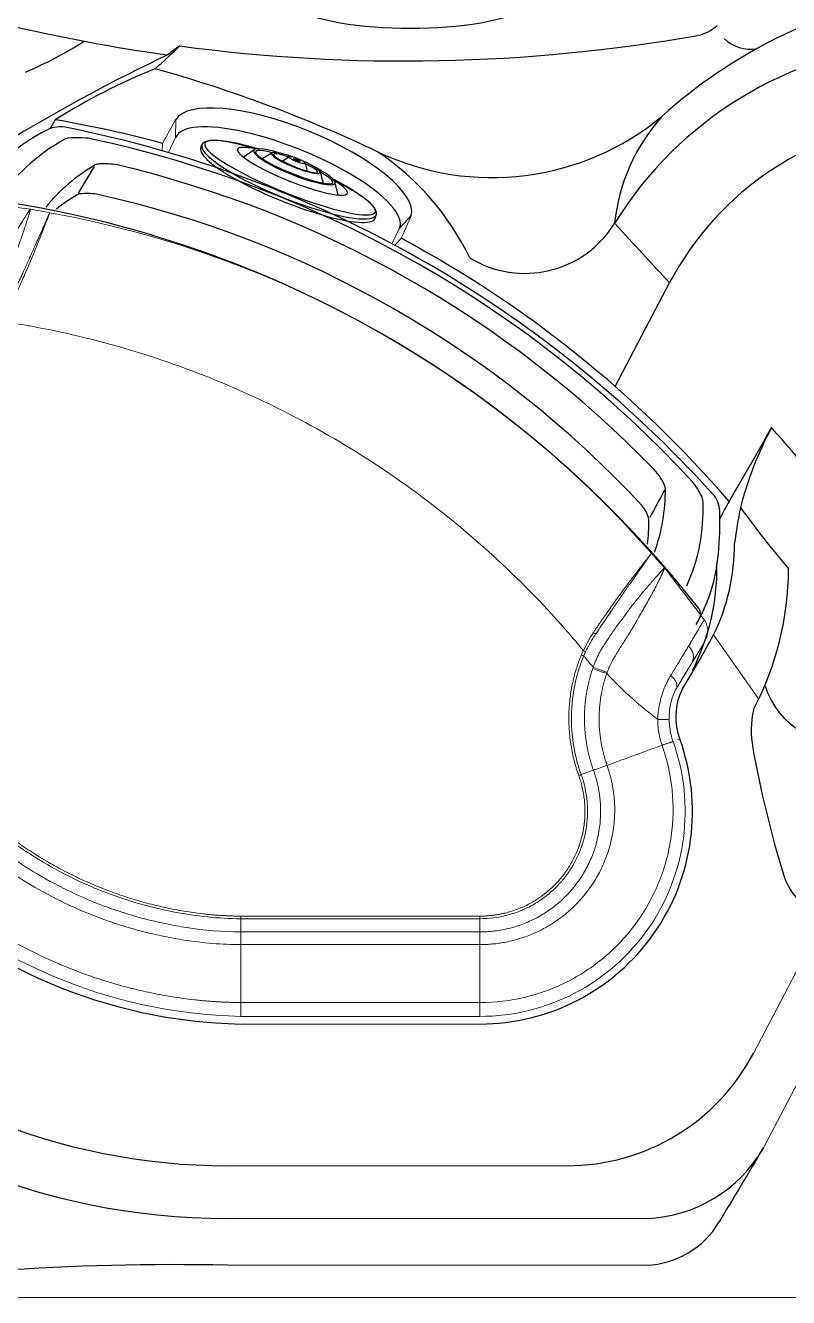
# Model space of a CAD drawing. Extents: x 832 to 911, y 781 to 934.
# Drawn here: x 842.36 to 856.84, y 797.09 to 821.22 of the extents above; entities that cross this region are included whole.
import ezdxf

# ---------------------------------------------------------------- set-up
doc = ezdxf.new("R2010")
doc.units = 0
doc.header["$MEASUREMENT"] = 0
doc.layers.add('1', color=4, linetype='Continuous')

# ---------------------------------------------------------------- blocks, each defined once
blk = doc.blocks.new('EQLZR')
at = {"layer": '1', "color": 3}
for p, q in [((-1.648, 0.77), (-1.637, 0.84)), ((-0.821, 0.729), (-0.653, 0.87)), ((-0.468, 0.738), (-0.305, 0.875)), ((-0.071, 0.762), (0.028, 0.845)), ((0.35, 0.768), (0.399, 0.649)), ((0.658, 0.642), (0.744, 0.443)), ((1.056, 0.26), (0.966, 0.481)), ((1.817, -0.079), (1.828, -0.008))]:
    blk.add_line(p, q, dxfattribs=at)
at = {"layer": '1', "color": 3, "linetype": 'Continuous', "lineweight": 15}
for centre, radius, start, end in [((-0.737, 0.749), 0.0407, 129.7219, 147.0947), ((-0.393, 0.774), 0.0225, 127.3242, 160.9814), ((-0.066, 0.755), 0.00893, 127.7525, 217.5052), ((0.865, 3.596), 3.139, 253.6024, 254.9167), ((0.91, 3.761), 3.31, 254.9108, 256.1787), ((0.392, 0.644), 0.00897, 305.1564, 37.3639), ((1.739, 0), 0.0892, 354.5528, 44.1406)]:
    blk.add_arc(centre, radius, start, end, dxfattribs=at)
at = {"layer": '1', "color": 3}
for centre, major_axis, ratio, start_param, end_param in [((0.095, 0.416), (-1.732, 0.424), 0.199457, 5.160646, 10.546794), ((0.108, 0.456), (-1.693, 0.413), 0.169917, 5.194084, 10.519451), ((0.155, 0.665), (-0.766, 0.186), 0.159311, 5.384082, 10.324465), ((0.173, 0.742), (-0.439, 0.107), 0.147842, 5.084983, 10.622064)]:
    blk.add_ellipse(centre, major_axis=major_axis, ratio=ratio, start_param=start_param, end_param=end_param, dxfattribs=at)
at = {"layer": '1', "color": 4}
for centre, major_axis, ratio, start_param, end_param in [((0.085, 0.346), (-1.732, 0.424), 0.199457, 0, 3.177285), ((0.135, 0.582), (-1.089, 0.265), 0.1709, 5.511534, 10.199144), ((0.156, 0.673), (-0.809, 0.197), 0.182866, 5.148447, 10.535241), ((0.174, 0.748), (-0.482, 0.116), 0.174464, 4.921104, 10.797983)]:
    blk.add_ellipse(centre, major_axis=major_axis, ratio=ratio, start_param=start_param, end_param=end_param, dxfattribs=at)
blk.add_ellipse((0.189, 0.805), major_axis=(-0.161, 0.039), ratio=0.196838, dxfattribs=at)
at = {"layer": '1', "color": 3}
blk.add_ellipse((0.189, 0.806), major_axis=(-0.0627, 0.0154), ratio=0.176856, dxfattribs=at)
blk = doc.blocks.new('SHORT GRILL')
at = {"layer": '1', "color": 4, "linetype": 'Continuous'}
for centre, radius, start, end in [((-4.462, 0.354), 3.986, 115.3973, 147.5268), ((-5.957, 3.503), 0.5, 77.6802, 115.3973), ((-10.636, -17.921), 22.429, 40.972, 77.6802), ((-7.602, 2.509), 0.181, 86.5572, 132.8326), ((-10.58, -17.805), 20.711, 36.8579, 81.7042), ((-3.511, -0.99), 4.269, 120.0296, 126.4356), ((-5.567, 2.549), 0.176, 95.3544, 117.6211), ((-5.488, 1.408), 1.319, 80.8734, 94.1755), ((-9.963, -16.735), 20.002, 41.7755, 76.4546), ((5.921, -3.542), 0.5, 0.4578, 40.972), ((4.464, -3.799), 0.625, 12.0097, 38.5356), ((-0.445, -3.593), 6.866, 353.6839, 0.4578), ((0.708, -3.546), 4.37, 352.2061, 358.3656), ((3.091, -3.984), 3.309, 329.1733, 353.6839), ((5.84, -5.477), 0.18, 332.0158, 32.1351)]:
    blk.add_arc(centre, radius, start, end, dxfattribs=at)
at = {"layer": '1', "color": 3, "linetype": 'Continuous'}
for centre, radius, start, end in [((-4.138, 0.495), 3.696, 117.7966, 142.9488), ((-5.774, 3.597), 0.188, 94.77, 117.7966), ((-5.655, 2.174), 1.616, 79.8388, 94.77), ((-10.358, -17.408), 21.753, 41.5691, 76.7456), ((-3.672, 0.315), 3.366, 118.7933, 139.8272), ((8663.638, -5431.323), 10231.576, 147.9164281, 147.9197202), ((-5.19, 2.995), 0.289, 92.7608, 110.8678), ((-5.144, 2.03), 1.256, 77.6428, 92.7608), ((-10.045, -16.905), 20.814, 42.9455, 75.6164), ((4.479, -3.387), 0.973, 19.6763, 42.9455), ((21048.959, -11840.296), 24144.376, 150.6419152, 150.6433103), ((1.865, -3.043), 3.534, 339.2964, 359.2302), ((5.289, -3.089), 0.11, 359.2302, 15.9062), ((4.96, -3.735), 1.222, 23.7359, 38.4759), ((2.576, -3.428), 3.533, 334.593, 1.1482), ((5.75, -3.388), 0.36, 4.8166, 23.7359)]:
    blk.add_arc(centre, radius, start, end, dxfattribs=at)
blk = doc.blocks.new('2014DJ4')
at = {"layer": '1', "color": 3, "linetype": 'Continuous', "lineweight": 15}
for p, q in [((-2.145, 1.253), (-2.21, 1.111)), ((2.218, 1.094), (2.145, 1.253))]:
    blk.add_line(p, q, dxfattribs=at)
at = {"layer": '1', "color": 4, "linetype": 'Continuous'}
for p, q in [((-2.41, 1.063), (-2.495, 0.685)), ((2.495, 0.685), (2.41, 1.063))]:
    blk.add_line(p, q, dxfattribs=at)
for centre, radius, start, end in [((-1.008, 0.486), 0.397, 21.9, 51.6356), ((1.023, 0.474), 0.416, 129.0073, 157.3358)]:
    blk.add_arc(centre, radius, start, end, dxfattribs=at)
for centre, major_axis, ratio in [((0, 1.063), (-2.41, 0), 0.275784), ((0, 0.886), (-0.812, 0), 0.276352)]:
    blk.add_ellipse(centre, major_axis=major_axis, ratio=ratio, dxfattribs=at)
at = {"layer": '1', "color": 3, "linetype": 'Continuous'}
for centre, major_axis, ratio in [((0, 1.185), (-2.162, 0), 0.260629), ((0, 0.989), (1.51, 0), 0.258819)]:
    blk.add_ellipse(centre, major_axis=major_axis, ratio=ratio, dxfattribs=at)
blk.add_ellipse((0, 1.04), major_axis=(-2.228, -0.001), ratio=0.252987, start_param=6.154394, end_param=9.560892, dxfattribs=at)
at = {"layer": '1', "color": 4, "linetype": 'Continuous'}
blk.add_ellipse((0, 0.685), major_axis=(-2.495, 0), ratio=0.274041, start_param=6.159415, end_param=9.548548, dxfattribs=at)
blk = doc.blocks.new('lidsov2014')
at = {"layer": '1', "color": 3, "linetype": 'Continuous', "lineweight": 15}
for p, q in [((-5.181, 4.16), (-5.183, 4.161)), ((6.726, -4.829), (6.713, -4.821)), ((4.902, -6.497), (5.134, -6.414)), ((-1.555, -9.181), (2.98, -9.181)), ((-1.555, -9.23), (-1.555, -9.48)), ((-1.555, -9.23), (2.98, -9.23)), ((2.98, -9.23), (2.98, -9.48)), ((-1.555, -9.48), (2.98, -9.48)), ((2.98, -9.721), (-1.555, -9.721)), ((-1.555, -10.819), (-1.555, -9.721)), ((2.98, -9.721), (2.98, -10.819)), ((2.98, -10.819), (-1.555, -10.819)), ((-1.555, -11.082), (-1.555, -11.062)), ((2.98, -11.062), (2.98, -11.082))]:
    blk.add_line(p, q, dxfattribs=at)
at = {"layer": '1', "color": 4, "linetype": 'Continuous', "lineweight": 15}
for p, q in [((6.236, -2.3), (6.234, -2.298)), ((2.98, -11.082), (-1.555, -11.082))]:
    blk.add_line(p, q, dxfattribs=at)
at = {"layer": '1', "color": 4, "linetype": 'Continuous', "lineweight": 15, "flags": 128}
blk.add_lwpolyline([(7.242, -3.982), (7.093, -4.227), (6.944, -4.472), (6.835, -4.65), (6.726, -4.829)], dxfattribs=at)
at = {"layer": '1', "color": 4, "linetype": 'Continuous', "lineweight": 15}
for centre, radius, start, end in [((-8.733, -15.435), 19.915, 41.2754, 79.7241), ((-1.356, -1.459), 9.625, 182.4795, 268.8151), ((2.981, -7.189), 3.894, 269.9891, 19.7818)]:
    blk.add_arc(centre, radius, start, end, dxfattribs=at)
for points, knots in [([(-6.78, 4.373), (-6.575, 4.353), (-6.37, 4.331), (-5.961, 4.283), (-5.757, 4.257), (-5.553, 4.228)], [0, 0, 0, 0, 0.5, 0.5, 1, 1, 1, 1]), ([(6.217, -2.322), (6.219, -2.32), (6.222, -2.316), (6.226, -2.31), (6.23, -2.304), (6.233, -2.3), (6.234, -2.298)], [0, 0, 0, 0, 0.250268, 0.500372, 0.75029, 1, 1, 1, 1]), ([(6.466, -2.625), (6.464, -2.623), (6.461, -2.62), (6.458, -2.616), (6.455, -2.612), (6.452, -2.609), (6.45, -2.607)], [0, 0, 0, 0, 0.36774, 0.5, 0.61774, 1, 1, 1, 1]), ([(6.485, -2.583), (6.482, -2.589), (6.479, -2.596), (6.473, -2.61), (6.469, -2.617), (6.466, -2.625)], [0, 0, 0, 0, 0.5, 0.5, 1, 1, 1, 1]), ([(6.485, -2.583), (6.484, -2.582), (6.483, -2.58), (6.482, -2.579), (6.481, -2.577), (6.48, -2.576), (6.479, -2.576), (6.479, -2.575), (6.478, -2.574), (6.478, -2.574)], [0, 0, 0, 0, 0.246465, 0.498022, 0.633443, 0.749474, 0.817398, 0.875228, 1, 1, 1, 1]), ([(6.485, -2.583), (6.495, -2.595), (6.516, -2.621), (6.548, -2.662), (6.585, -2.71), (6.628, -2.765), (6.691, -2.846), (6.77, -2.948), (6.866, -3.072), (6.96, -3.195), (7.054, -3.319), (7.146, -3.441), (7.207, -3.524), (7.237, -3.564)], [0, 0, 0, 0, 0.039121, 0.080788, 0.125001, 0.187501, 0.250001, 0.375002, 0.500002, 0.629402, 0.750002, 0.878104, 1, 1, 1, 1]), ([(7.237, -3.564), (7.248, -3.579), (7.257, -3.595), (7.274, -3.628), (7.281, -3.645), (7.292, -3.68), (7.296, -3.698), (7.302, -3.735), (7.303, -3.753), (7.303, -3.781), (7.303, -3.79), (7.302, -3.809), (7.301, -3.818), (7.297, -3.845), (7.293, -3.863), (7.282, -3.899), (7.276, -3.916), (7.261, -3.95), (7.252, -3.966), (7.242, -3.982)], [0, 0, 0, 0, 0.125, 0.125, 0.25, 0.25, 0.375, 0.375, 0.5, 0.5, 0.5625, 0.5625, 0.625, 0.625, 0.75, 0.75, 0.875, 0.875, 1, 1, 1, 1]), ([(6.726, -4.829), (6.702, -4.867), (6.682, -4.907), (6.646, -4.989), (6.631, -5.032), (6.613, -5.096), (6.607, -5.118), (6.597, -5.162), (6.592, -5.184), (6.581, -5.251), (6.576, -5.295), (6.57, -5.385), (6.569, -5.429), (6.572, -5.519), (6.576, -5.565), (6.594, -5.698), (6.614, -5.786), (6.645, -5.871)], [0, 0, 0, 0, 0.125, 0.125, 0.25, 0.25, 0.3125, 0.3125, 0.375, 0.375, 0.5, 0.5, 0.625, 0.625, 0.75, 0.75, 1, 1, 1, 1])]:
    blk.add_open_spline(points, degree=3, knots=knots, dxfattribs=at)
at = {"layer": '1', "color": 3, "linetype": 'Continuous', "lineweight": 15}
for points, knots in [([(-6.675, 2.264), (-6.67, 2.27), (-6.66, 2.282), (-6.647, 2.3), (-6.634, 2.317), (-6.622, 2.334), (-6.611, 2.349), (-6.6, 2.364), (-6.591, 2.378), (-6.583, 2.391), (-6.575, 2.403), (-6.568, 2.414), (-6.562, 2.424), (-6.557, 2.432), (-6.552, 2.44), (-6.548, 2.446), (-6.537, 2.465), (-6.516, 2.5), (-6.493, 2.543), (-6.474, 2.58), (-6.455, 2.616), (-6.432, 2.662), (-6.404, 2.718), (-6.365, 2.796), (-6.316, 2.896), (-6.264, 2.998), (-6.222, 3.079), (-6.185, 3.151), (-6.148, 3.22), (-6.108, 3.292), (-6.065, 3.37), (-6.006, 3.476), (-5.918, 3.631), (-5.825, 3.791), (-5.747, 3.922), (-5.698, 4.001), (-5.669, 4.048), (-5.65, 4.077), (-5.636, 4.101), (-5.622, 4.122), (-5.61, 4.141), (-5.598, 4.158), (-5.588, 4.174), (-5.582, 4.184), (-5.579, 4.188)], [0, 0, 0, 0, 0.0079, 0.015462, 0.02267, 0.029506, 0.035954, 0.042001, 0.047633, 0.052837, 0.057603, 0.061919, 0.065776, 0.069165, 0.07208, 0.074513, 0.076459, 0.094363, 0.115806, 0.126097, 0.136332, 0.157473, 0.179202, 0.201504, 0.247766, 0.296182, 0.324698, 0.348355, 0.386493, 0.413645, 0.444178, 0.492606, 0.563454, 0.678691, 0.761475, 0.820581, 0.855865, 0.878723, 0.900814, 0.922149, 0.942736, 0.962575, 0.981664, 1, 1, 1, 1]), ([(-5.558, 4.184), (-5.558, 4.182), (-5.56, 4.177), (-5.563, 4.168), (-5.566, 4.157), (-5.57, 4.144), (-5.576, 4.124), (-5.585, 4.097), (-5.6, 4.048), (-5.621, 3.981), (-5.644, 3.908), (-5.666, 3.842), (-5.69, 3.771), (-5.728, 3.66), (-5.773, 3.532), (-5.824, 3.394), (-5.874, 3.264), (-5.925, 3.138), (-5.965, 3.041), (-5.993, 2.975), (-6.025, 2.903), (-6.058, 2.824), (-6.098, 2.735), (-6.135, 2.655), (-6.165, 2.591), (-6.187, 2.547), (-6.2, 2.52), (-6.211, 2.497), (-6.223, 2.474), (-6.237, 2.446), (-6.255, 2.41), (-6.28, 2.364), (-6.306, 2.321), (-6.341, 2.267), (-6.377, 2.215), (-6.416, 2.165), (-6.445, 2.129), (-6.462, 2.108), (-6.47, 2.098)], [0, 0, 0, 0, 0.0086979, 0.0191609, 0.0313938, 0.0454027, 0.0611951, 0.0916386, 0.1224178, 0.18656, 0.2449147, 0.2680758, 0.3062571, 0.3676405, 0.4432772, 0.4901442, 0.5531831, 0.6088804, 0.6431521, 0.667768, 0.6852813, 0.7265035, 0.7565652, 0.7855508, 0.8153716, 0.8273382, 0.8345262, 0.8452816, 0.8527478, 0.8602886, 0.8758689, 0.8925836, 0.9110113, 0.9258943, 0.9549969, 0.9729261, 0.9878597, 1, 1, 1, 1]), ([(-5.952, 2.463), (-5.948, 2.471), (-5.94, 2.489), (-5.927, 2.515), (-5.915, 2.541), (-5.902, 2.567), (-5.889, 2.594), (-5.877, 2.621), (-5.864, 2.649), (-5.851, 2.677), (-5.837, 2.705), (-5.824, 2.733), (-5.805, 2.775), (-5.777, 2.834), (-5.743, 2.909), (-5.709, 2.982), (-5.671, 3.064), (-5.629, 3.156), (-5.584, 3.255), (-5.54, 3.354), (-5.501, 3.44), (-5.456, 3.541), (-5.397, 3.674), (-5.339, 3.805), (-5.295, 3.903), (-5.274, 3.951), (-5.256, 3.989), (-5.241, 4.024), (-5.227, 4.056), (-5.216, 4.081), (-5.208, 4.101), (-5.201, 4.119), (-5.197, 4.129), (-5.195, 4.135)], [0, 0, 0, 0, 0.011315, 0.022793, 0.034436, 0.046241, 0.058209, 0.070339, 0.08263, 0.095082, 0.107694, 0.120466, 0.133398, 0.165147, 0.200941, 0.236709, 0.268888, 0.31812, 0.37054, 0.418277, 0.472181, 0.508722, 0.587943, 0.709582, 0.770404, 0.810826, 0.830926, 0.871574, 0.908039, 0.931697, 0.954908, 0.977674, 1, 1, 1, 1]), ([(-5.193, 4.134), (-5.194, 4.131), (-5.195, 4.126), (-5.199, 4.117), (-5.202, 4.107), (-5.205, 4.097), (-5.209, 4.087), (-5.213, 4.076), (-5.217, 4.064), (-5.222, 4.052), (-5.227, 4.04), (-5.232, 4.027), (-5.241, 4.004), (-5.255, 3.968), (-5.271, 3.926), (-5.286, 3.89), (-5.314, 3.818), (-5.365, 3.688), (-5.434, 3.513), (-5.495, 3.363), (-5.545, 3.245), (-5.597, 3.121), (-5.653, 2.993), (-5.711, 2.861), (-5.759, 2.755), (-5.794, 2.677), (-5.816, 2.629), (-5.838, 2.581), (-5.861, 2.533), (-5.883, 2.486), (-5.898, 2.455), (-5.906, 2.439)], [0, 0, 0, 0, 0.011873, 0.023873, 0.035999, 0.04825, 0.060629, 0.073134, 0.085766, 0.098525, 0.111411, 0.124425, 0.137568, 0.178289, 0.222457, 0.243094, 0.263179, 0.386698, 0.506301, 0.567712, 0.628344, 0.688723, 0.750139, 0.811459, 0.872675, 0.894445, 0.915998, 0.937332, 0.958446, 0.979336, 1, 1, 1, 1]), ([(-5.558, 4.184), (-5.558, 4.184), (-5.56, 4.185), (-5.563, 4.185), (-5.566, 4.186), (-5.569, 4.187), (-5.573, 4.187), (-5.576, 4.188), (-5.578, 4.188), (-5.579, 4.188)], [0, 0, 0, 0, 0.068441, 0.250279, 0.386155, 0.499815, 0.750435, 0.875109, 1, 1, 1, 1]), ([(-5.544, 4.227), (-5.544, 4.225), (-5.546, 4.221), (-5.548, 4.212), (-5.552, 4.2), (-5.556, 4.19), (-5.558, 4.184)], [0, 0, 0, 0, 0.132856, 0.343648, 0.632591, 1, 1, 1, 1]), ([(-5.544, 4.227), (-5.544, 4.227), (-5.544, 4.227), (-5.545, 4.227), (-5.546, 4.227), (-5.549, 4.228), (-5.551, 4.228), (-5.553, 4.228)], [0, 0, 0, 0, 0.125021, 0.187532, 0.250042, 0.500023, 1, 1, 1, 1]), ([(-5.181, 4.16), (-5.181, 4.158), (-5.183, 4.154), (-5.186, 4.148), (-5.189, 4.141), (-5.192, 4.137), (-5.193, 4.134)], [0, 0, 0, 0, 0.250008, 0.500026, 0.75003, 1, 1, 1, 1]), ([(-6.098, 2.102), (-5.936, 2.078), (-5.755, 2.048), (-5.575, 2.016), (-4.92, 1.897), (-3.641, 1.591), (-1.776, 0.919), (0.018, 0.033), (1.702, -1.049), (3.238, -2.302), (4.16, -3.24), (4.599, -3.741), (4.72, -3.878), (4.838, -4.018), (4.942, -4.144)], [2.554389, 2.554389, 2.554389, 2.554389, 2.723265, 2.742644, 2.742644, 3.409529, 4.095797, 4.782064, 5.46833, 6.154599, 6.821531, 6.821531, 6.840863, 7.009879, 7.009879, 7.009879, 7.009879]), ([(-1.555, -10.819), (-1.573, -10.819), (-1.61, -10.819), (-1.665, -10.818), (-1.721, -10.817), (-1.776, -10.816), (-1.831, -10.814), (-1.886, -10.812), (-1.941, -10.809), (-1.996, -10.806), (-2.051, -10.803), (-2.106, -10.799), (-2.161, -10.795), (-2.216, -10.79), (-2.271, -10.786), (-2.326, -10.78), (-2.381, -10.775), (-2.491, -10.763), (-2.656, -10.742), (-2.875, -10.709), (-3.093, -10.67), (-3.299, -10.628), (-3.549, -10.572), (-3.894, -10.484), (-4.393, -10.331), (-5.123, -10.053), (-5.956, -9.639), (-6.768, -9.116), (-7.396, -8.622), (-7.901, -8.161), (-8.373, -7.668), (-8.879, -7.053), (-9.424, -6.25), (-9.82, -5.494), (-10.082, -4.873), (-10.233, -4.46), (-10.365, -4.041), (-10.448, -3.724), (-10.497, -3.514), (-10.519, -3.413), (-10.54, -3.312), (-10.56, -3.21), (-10.579, -3.109), (-10.597, -3.007), (-10.614, -2.905), (-10.629, -2.802), (-10.643, -2.7), (-10.656, -2.597), (-10.668, -2.494), (-10.678, -2.391), (-10.687, -2.288), (-10.695, -2.185), (-10.701, -2.081), (-10.706, -1.978), (-10.708, -1.909), (-10.709, -1.874)], [0, 0, 0, 0, 0.003917, 0.007833, 0.011749, 0.015664, 0.019579, 0.023493, 0.027406, 0.031319, 0.035232, 0.039144, 0.043056, 0.046967, 0.050877, 0.054787, 0.058697, 0.062606, 0.078377, 0.094102, 0.109781, 0.125415, 0.138934, 0.164216, 0.20126, 0.250066, 0.330271, 0.398687, 0.455315, 0.500153, 0.544141, 0.600523, 0.669299, 0.750473, 0.781646, 0.812821, 0.843994, 0.875166, 0.882501, 0.889837, 0.897174, 0.904511, 0.91185, 0.919189, 0.926529, 0.933869, 0.941211, 0.948554, 0.955899, 0.963245, 0.970593, 0.977943, 0.985294, 0.992646, 1, 1, 1, 1]), ([(-1.555, -9.721), (-1.913, -9.721), (-2.401, -9.679), (-3.01, -9.569), (-3.402, -9.479), (-3.793, -9.369), (-4.187, -9.236), (-4.554, -9.09), (-5.24, -8.78), (-5.886, -8.397), (-6.502, -7.929), (-7.094, -7.433), (-7.62, -6.878), (-8.075, -6.275), (-8.591, -5.523), (-8.992, -4.716), (-9.275, -3.861), (-9.374, -3.509), (-9.433, -3.253), (-9.545, -2.713), (-9.599, -2.275), (-9.611, -1.858)], [0.52788, 0.52788, 0.52788, 0.52788, 1.438506, 1.77093, 2.103354, 2.452441, 2.80986, 3.167278, 3.46721, 4.742753, 5.09184, 5.449258, 6.717303, 7.049727, 7.382151, 9.045939, 9.356701, 9.689125, 9.979997, 10.02155, 11.085474, 11.085474, 11.085474, 11.085474]), ([(-9.37, -1.858), (-9.37, -1.859), (-9.37, -1.861), (-9.37, -1.87), (-9.362, -2.164), (-9.316, -2.635), (-9.215, -3.153), (-9.101, -3.62), (-8.945, -4.127), (-8.716, -4.688), (-8.439, -5.252), (-8.172, -5.708), (-7.877, -6.138), (-7.654, -6.433), (-7.426, -6.708), (-7.195, -6.963), (-6.847, -7.318), (-6.363, -7.744), (-5.737, -8.196), (-4.994, -8.635), (-4.318, -8.937), (-3.721, -9.139), (-3.342, -9.245), (-2.961, -9.333), (-2.372, -9.44), (-1.899, -9.48), (-1.555, -9.48)], [0, 0, 0, 0, 0.008323, 0.016645, 0.066581, 2.203994, 3.486441, 3.933421, 5.745235, 7.43501, 8.441834, 10.432014, 11.368431, 12.304848, 13.180245, 14.025132, 14.87002, 16.883668, 18.80344, 20.615255, 23.311854, 24.318678, 25.302033, 26.23845, 27.174867, 29.74004, 29.74004, 29.74004, 29.74004]), ([(-9.12, -1.854), (-9.117, -1.946), (-9.109, -2.132), (-9.092, -2.317), (-9.053, -2.654), (-9.012, -2.897), (-8.911, -3.353), (-8.854, -3.566), (-8.708, -4.027), (-8.615, -4.275), (-8.321, -4.953), (-8.091, -5.372), (-7.533, -6.205), (-7.195, -6.615), (-6.482, -7.32), (-6.114, -7.624), (-5.285, -8.19), (-4.818, -8.444), (-4.038, -8.77), (-3.738, -8.874), (-3.229, -9.016), (-3.023, -9.064), (-2.607, -9.144), (-2.398, -9.175), (-1.978, -9.218), (-1.766, -9.23), (-1.555, -9.23)], [2, 2, 2, 2, 3.526383, 5.052765, 5.052765, 9.107619, 9.107619, 12.731941, 12.731941, 17.081502, 17.081502, 24.910699, 24.910699, 33.610535, 33.610535, 41.442651, 41.442651, 50.147453, 50.147453, 55.370955, 55.370955, 58.854197, 58.854197, 62.335769, 62.335769, 65.811082, 65.811082, 65.811082, 65.811082]), ([(-9.07, -1.851), (-9.07, -1.868), (-9.069, -1.901), (-9.066, -1.952), (-9.064, -2.002), (-9.061, -2.053), (-9.057, -2.104), (-9.053, -2.155), (-9.049, -2.206), (-9.044, -2.258), (-9.039, -2.309), (-9.033, -2.361), (-9.027, -2.413), (-9.021, -2.465), (-9.014, -2.517), (-9.001, -2.611), (-8.98, -2.746), (-8.948, -2.923), (-8.911, -3.101), (-8.857, -3.336), (-8.778, -3.627), (-8.669, -3.971), (-8.543, -4.309), (-8.394, -4.657), (-8.221, -5.012), (-7.987, -5.433), (-7.67, -5.924), (-7.322, -6.373), (-7.002, -6.732), (-6.665, -7.076), (-6.215, -7.476), (-5.731, -7.834), (-5.324, -8.092), (-5.011, -8.271), (-4.69, -8.435), (-4.361, -8.584), (-4.026, -8.718), (-3.685, -8.835), (-3.339, -8.937), (-3.045, -9.007), (-2.808, -9.056), (-2.629, -9.088), (-2.452, -9.115), (-2.303, -9.135), (-2.183, -9.148), (-2.091, -9.157), (-2, -9.164), (-1.91, -9.17), (-1.82, -9.175), (-1.731, -9.178), (-1.643, -9.18), (-1.584, -9.18), (-1.555, -9.181)], [0, 0, 0, 0, 0.00435, 0.008717, 0.013101, 0.017502, 0.02192, 0.026355, 0.030809, 0.03528, 0.03977, 0.044279, 0.048807, 0.053354, 0.05792, 0.062507, 0.077948, 0.093506, 0.109192, 0.125013, 0.156305, 0.187514, 0.218773, 0.250015, 0.285693, 0.321447, 0.375012, 0.437498, 0.46878, 0.499998, 0.562484, 0.62497, 0.656232, 0.687476, 0.718761, 0.74998, 0.781223, 0.812426, 0.843657, 0.874987, 0.89086, 0.906562, 0.922103, 0.937493, 0.945541, 0.953519, 0.961429, 0.969271, 0.977047, 0.98476, 0.99241, 1, 1, 1, 1]), ([(5.132, -3.806), (5.138, -3.797), (5.149, -3.78), (5.166, -3.754), (5.184, -3.728), (5.202, -3.701), (5.22, -3.673), (5.254, -3.624), (5.303, -3.552), (5.398, -3.416), (5.519, -3.244), (5.642, -3.075), (5.736, -2.947), (5.808, -2.851), (5.879, -2.757), (5.954, -2.66), (6.03, -2.562), (6.084, -2.492), (6.117, -2.449), (6.134, -2.427), (6.149, -2.407), (6.164, -2.388), (6.176, -2.372), (6.188, -2.358), (6.198, -2.345), (6.208, -2.333), (6.214, -2.326), (6.217, -2.322)], [0, 0, 0, 0, 0.012156, 0.024599, 0.037334, 0.05036, 0.06368, 0.077296, 0.123065, 0.169704, 0.282292, 0.39215, 0.452102, 0.512161, 0.572848, 0.64237, 0.725523, 0.81029, 0.835192, 0.857445, 0.881426, 0.904952, 0.924441, 0.943691, 0.962701, 0.981471, 1, 1, 1, 1]), ([(6.219, -2.324), (6.217, -2.326), (6.214, -2.33), (6.208, -2.337), (6.203, -2.344), (6.197, -2.352), (6.191, -2.36), (6.185, -2.368), (6.179, -2.377), (6.172, -2.386), (6.16, -2.403), (6.141, -2.43), (6.111, -2.473), (6.069, -2.535), (6.011, -2.616), (5.947, -2.708), (5.88, -2.803), (5.815, -2.896), (5.742, -3.001), (5.669, -3.106), (5.593, -3.217), (5.516, -3.33), (5.433, -3.451), (5.346, -3.579), (5.275, -3.684), (5.228, -3.755), (5.202, -3.794), (5.185, -3.82), (5.176, -3.833)], [0, 0, 0, 0, 0.010852, 0.021767, 0.032744, 0.043785, 0.05489, 0.066058, 0.077291, 0.088589, 0.099952, 0.137932, 0.181399, 0.23164, 0.309962, 0.385909, 0.437202, 0.508738, 0.564681, 0.629562, 0.691586, 0.749225, 0.808682, 0.879308, 0.943179, 0.962342, 0.981282, 1, 1, 1, 1]), ([(5.13, -4.462), (5.133, -4.455), (5.141, -4.431), (5.154, -4.396), (5.169, -4.357), (5.183, -4.322), (5.198, -4.288), (5.214, -4.255), (5.229, -4.223), (5.245, -4.19), (5.262, -4.157), (5.281, -4.126), (5.302, -4.093), (5.333, -4.043), (5.374, -3.978), (5.446, -3.87), (5.539, -3.736), (5.649, -3.583), (5.766, -3.426), (5.884, -3.27), (5.997, -3.128), (6.096, -3.009), (6.166, -2.927), (6.218, -2.867), (6.254, -2.826), (6.286, -2.79), (6.314, -2.759), (6.341, -2.728), (6.362, -2.705), (6.379, -2.686), (6.391, -2.673), (6.402, -2.66), (6.414, -2.646), (6.426, -2.633), (6.438, -2.619), (6.446, -2.611), (6.45, -2.607)], [0, 0, 0, 0, 0.007148, 0.0247863, 0.0361889, 0.0483995, 0.0616563, 0.0720707, 0.0841809, 0.0962951, 0.1082661, 0.1197965, 0.1322679, 0.1465895, 0.177836, 0.2082347, 0.2761402, 0.3431407, 0.4059434, 0.489126, 0.5680878, 0.6330925, 0.7001327, 0.7318544, 0.7635304, 0.795786, 0.8233867, 0.8477819, 0.8822318, 0.8959591, 0.9107233, 0.9265205, 0.9433484, 0.9612051, 0.9800893, 1, 1, 1, 1]), ([(6.466, -2.625), (6.464, -2.628), (6.462, -2.633), (6.458, -2.642), (6.453, -2.652), (6.448, -2.663), (6.443, -2.674), (6.437, -2.686), (6.431, -2.7), (6.424, -2.714), (6.415, -2.733), (6.403, -2.759), (6.387, -2.793), (6.369, -2.83), (6.338, -2.89), (6.3, -2.965), (6.236, -3.084), (6.169, -3.207), (6.097, -3.335), (6.024, -3.462), (5.96, -3.573), (5.904, -3.669), (5.878, -3.713), (5.86, -3.742), (5.836, -3.782), (5.797, -3.845), (5.745, -3.927), (5.687, -4.019), (5.639, -4.095), (5.601, -4.156), (5.572, -4.202), (5.547, -4.244), (5.529, -4.275), (5.513, -4.302), (5.494, -4.337), (5.471, -4.382), (5.448, -4.43), (5.429, -4.472), (5.413, -4.509), (5.402, -4.538), (5.397, -4.553), (5.395, -4.558)], [0, 0, 0, 0, 0.009918, 0.020343, 0.031275, 0.042714, 0.05466, 0.067114, 0.080077, 0.093551, 0.107537, 0.131077, 0.161756, 0.189776, 0.215933, 0.293139, 0.339202, 0.431733, 0.495944, 0.533623, 0.615685, 0.647879, 0.660571, 0.67329, 0.686072, 0.713065, 0.75437, 0.790541, 0.828465, 0.847121, 0.865836, 0.884241, 0.896706, 0.902197, 0.916701, 0.936719, 0.953833, 0.969362, 0.984091, 0.994226, 1, 1, 1, 1]), ([(7.237, -3.564), (7.219, -3.59), (7.199, -3.622), (7.155, -3.694), (7.131, -3.735), (7.093, -3.798), (7.08, -3.82), (7.054, -3.865), (7.04, -3.888), (7.013, -3.935), (6.999, -3.959), (6.97, -4.007), (6.955, -4.032), (6.94, -4.058)], [0, 0, 0, 0, 0.25, 0.25, 0.5, 0.5, 0.625, 0.625, 0.75, 0.75, 0.875, 0.875, 1, 1, 1, 1]), ([(4.942, -4.144), (4.947, -4.135), (4.955, -4.117), (4.968, -4.091), (4.981, -4.066), (4.994, -4.041), (5.007, -4.016), (5.019, -3.993), (5.032, -3.97), (5.048, -3.941), (5.068, -3.906), (5.092, -3.868), (5.109, -3.841), (5.122, -3.821), (5.128, -3.812), (5.132, -3.806)], [0, 0, 0, 0, 0.076557, 0.151616, 0.225158, 0.297165, 0.367621, 0.436513, 0.503825, 0.569546, 0.692428, 0.815752, 0.916494, 0.940054, 1, 1, 1, 1]), ([(5.176, -3.833), (5.172, -3.84), (5.163, -3.853), (5.15, -3.873), (5.138, -3.893), (5.121, -3.92), (5.104, -3.948), (5.088, -3.975), (5.07, -4.007), (5.051, -4.042), (5.029, -4.083), (5.009, -4.122), (4.994, -4.15), (4.986, -4.166)], [0, 0, 0, 0, 0.062517, 0.125032, 0.187532, 0.250022, 0.375021, 0.437687, 0.500587, 0.661279, 0.752516, 0.861098, 1, 1, 1, 1]), ([(6.599, -4.617), (6.603, -4.61), (6.613, -4.594), (6.627, -4.571), (6.642, -4.546), (6.658, -4.521), (6.674, -4.495), (6.69, -4.468), (6.707, -4.44), (6.725, -4.412), (6.742, -4.383), (6.761, -4.353), (6.788, -4.307), (6.823, -4.251), (6.857, -4.194), (6.883, -4.153), (6.902, -4.12), (6.921, -4.089), (6.934, -4.068), (6.94, -4.058)], [0, 0, 0, 0, 0.037334, 0.07632, 0.116958, 0.159247, 0.203185, 0.248769, 0.295993, 0.34485, 0.395333, 0.447433, 0.501147, 0.637284, 0.750295, 0.816396, 0.875008, 0.937728, 1, 1, 1, 1]), ([(4.855, -6.514), (4.851, -6.503), (4.843, -6.48), (4.831, -6.445), (4.82, -6.411), (4.809, -6.376), (4.798, -6.341), (4.788, -6.305), (4.778, -6.27), (4.76, -6.199), (4.735, -6.092), (4.708, -5.948), (4.688, -5.803), (4.674, -5.657), (4.667, -5.511), (4.667, -5.316), (4.68, -5.121), (4.706, -4.928), (4.732, -4.783), (4.764, -4.641), (4.796, -4.528), (4.823, -4.445), (4.842, -4.389), (4.862, -4.334), (4.883, -4.28), (4.898, -4.244), (4.905, -4.226)], [0, 0, 0, 0, 0.015578, 0.031165, 0.046763, 0.062375, 0.078002, 0.093647, 0.109312, 0.124998, 0.187422, 0.250027, 0.31251, 0.375076, 0.437596, 0.500091, 0.625047, 0.687613, 0.750033, 0.812811, 0.875011, 0.899978, 0.924951, 0.949939, 0.974952, 1, 1, 1, 1]), ([(4.951, -4.245), (4.916, -4.327), (4.848, -4.513), (4.77, -4.817), (4.723, -5.15), (4.708, -5.603), (4.763, -6.053), (4.861, -6.385), (4.902, -6.497)], [0.971746, 0.971746, 0.971746, 0.971746, 1.579641, 2.323588, 3.159282, 3.903229, 5.482871, 6.318565, 6.318565, 6.318565, 6.318565]), ([(4.986, -4.166), (4.983, -4.172), (4.977, -4.185), (4.968, -4.205), (4.959, -4.225), (4.953, -4.238), (4.951, -4.245)], [0, 0, 0, 0, 0.249924, 0.499888, 0.749916, 1, 1, 1, 1]), ([(5.134, -6.414), (5.131, -6.404), (5.123, -6.383), (5.113, -6.352), (5.103, -6.322), (5.093, -6.292), (5.084, -6.262), (5.076, -6.233), (5.068, -6.204), (5.06, -6.175), (5.053, -6.147), (5.046, -6.119), (5.04, -6.092), (5.033, -6.065), (5.028, -6.039), (5.022, -6.013), (5.017, -5.988), (5.013, -5.963), (4.999, -5.889), (4.975, -5.719), (4.962, -5.51), (4.965, -5.318), (4.972, -5.191), (4.984, -5.073), (4.997, -4.988), (5.006, -4.931), (5.012, -4.898), (5.019, -4.861), (5.028, -4.819), (5.038, -4.774), (5.05, -4.724), (5.064, -4.671), (5.08, -4.613), (5.099, -4.551), (5.114, -4.509), (5.121, -4.487)], [0, 0, 0, 0, 0.016786, 0.033338, 0.049649, 0.065715, 0.081533, 0.097098, 0.112407, 0.127457, 0.142245, 0.156769, 0.171025, 0.185013, 0.198733, 0.212186, 0.225374, 0.238298, 0.250957, 0.339383, 0.500996, 0.569416, 0.633871, 0.6943, 0.750699, 0.765491, 0.782519, 0.801783, 0.823282, 0.847023, 0.873016, 0.901282, 0.931845, 0.964742, 1, 1, 1, 1]), ([(5.387, -4.58), (5.347, -4.566), (5.253, -4.533), (5.16, -4.501), (5.121, -4.487)], [0.000003, 0.000003, 0.000003, 0.000003, 0.500003, 1, 1, 1, 1]), ([(5.13, -4.462), (5.161, -4.473), (5.202, -4.488), (5.263, -4.51), (5.322, -4.532), (5.364, -4.547), (5.395, -4.558)], [0.0000015, 0.0000015, 0.0000015, 0.0000015, 0.3822616, 0.5000015, 0.6322616, 1, 1, 1, 1]), ([(5.387, -4.58), (5.383, -4.59), (5.376, -4.61), (5.366, -4.64), (5.357, -4.67), (5.347, -4.701), (5.339, -4.731), (5.33, -4.761), (5.322, -4.792), (5.315, -4.822), (5.307, -4.853), (5.3, -4.884), (5.294, -4.915), (5.288, -4.946), (5.282, -4.977), (5.274, -5.024), (5.264, -5.094), (5.252, -5.194), (5.244, -5.315), (5.24, -5.489), (5.25, -5.684), (5.276, -5.875), (5.303, -6.009), (5.325, -6.099), (5.342, -6.163), (5.358, -6.216), (5.375, -6.269), (5.387, -6.303), (5.393, -6.321)], [0, 0, 0, 0, 0.0178708, 0.035708, 0.0535209, 0.0713163, 0.0890982, 0.1068708, 0.1246382, 0.1424043, 0.1601731, 0.1779484, 0.1957339, 0.2135324, 0.2313435, 0.2491665, 0.2945633, 0.3514454, 0.4198248, 0.4996723, 0.6442848, 0.7503819, 0.8255541, 0.8754084, 0.9066726, 0.9378798, 0.9689991, 1, 1, 1, 1]), ([(5.387, -4.58), (5.451, -4.649), (5.526, -4.726), (5.685, -4.883), (5.894, -5.078), (6.121, -5.27), (6.286, -5.397), (6.329, -5.43), (6.352, -5.447), (6.353, -5.448), (6.353, -5.449)], [0.0192041, 0.0192041, 0.0192041, 0.0192041, 0.2211505, 0.25, 0.5, 0.8307983, 0.8888654, 0.9477785, 0.9477785, 0.9497721, 0.9497721, 0.9497721, 0.9497721]), ([(6.353, -5.449), (6.354, -5.443), (6.354, -5.425), (6.356, -5.388), (6.361, -5.337), (6.368, -5.281), (6.377, -5.218), (6.391, -5.148), (6.409, -5.071), (6.433, -4.985), (6.467, -4.884), (6.509, -4.785), (6.546, -4.709), (6.57, -4.666), (6.584, -4.641), (6.593, -4.627), (6.597, -4.62), (6.599, -4.617)], [0, 0, 0, 0, 0.018841, 0.060237, 0.124359, 0.19146, 0.250026, 0.340866, 0.430024, 0.517833, 0.646568, 0.79289, 0.888122, 0.941443, 0.969805, 0.989584, 1, 1, 1, 1]), ([(6.552, -5.455), (6.551, -5.454), (6.547, -5.453), (6.528, -5.451), (6.514, -5.45), (6.461, -5.449), (6.409, -5.448), (6.353, -5.449)], [0, 0, 0, 0, 0.25, 0.25, 0.5, 0.5, 1, 1, 1, 1]), ([(6.353, -5.449), (6.354, -5.49), (6.357, -5.573), (6.367, -5.655), (6.382, -5.744), (6.397, -5.812), (6.42, -5.893), (6.431, -5.926), (6.435, -5.939)], [2, 2, 2, 2, 3.218089, 4.436178, 4.436178, 5.874572, 6.491026, 6.901996, 6.901996, 6.901996, 6.901996]), ([(6.435, -5.939), (6.533, -6.215), (6.597, -6.502), (6.655, -7.084), (6.65, -7.379), (6.589, -7.812), (6.56, -7.956), (6.486, -8.238), (6.44, -8.377), (6.332, -8.648), (6.27, -8.78), (6.131, -9.036), (6.054, -9.16), (5.885, -9.398), (5.793, -9.512), (5.597, -9.727), (5.493, -9.829), (5.163, -10.115), (4.92, -10.28), (4.402, -10.546), (4.128, -10.648), (3.562, -10.785), (3.271, -10.819), (2.98, -10.819)], [0, 0, 0, 0, 0.125, 0.125, 0.25, 0.25, 0.3125, 0.3125, 0.375, 0.375, 0.4375, 0.4375, 0.5, 0.5, 0.5625, 0.5625, 0.625, 0.625, 0.75, 0.75, 0.875, 0.875, 1, 1, 1, 1]), ([(6.628, -5.878), (6.628, -5.877), (6.628, -5.877), (6.627, -5.877), (6.626, -5.877), (6.624, -5.878), (6.622, -5.878), (6.62, -5.879), (6.618, -5.879), (6.616, -5.88), (6.613, -5.88), (6.611, -5.881), (6.608, -5.882), (6.605, -5.883), (6.602, -5.883), (6.599, -5.884), (6.597, -5.885), (6.594, -5.886), (6.591, -5.887), (6.589, -5.887), (6.586, -5.888), (6.584, -5.889), (6.582, -5.89), (6.58, -5.89), (6.578, -5.891), (6.576, -5.891), (6.574, -5.892), (6.563, -5.896), (6.543, -5.902), (6.516, -5.911), (6.496, -5.918), (6.478, -5.924), (6.461, -5.93), (6.447, -5.935), (6.439, -5.938), (6.435, -5.939)], [0, 0, 0, 0, 0.030704, 0.060706, 0.089959, 0.118422, 0.146059, 0.172837, 0.198731, 0.223717, 0.247774, 0.270885, 0.293029, 0.314188, 0.334349, 0.353497, 0.371623, 0.388717, 0.404773, 0.419784, 0.433746, 0.446655, 0.458509, 0.469306, 0.479044, 0.487723, 0.495341, 0.5019, 0.662916, 0.750133, 0.80302, 0.874576, 0.925109, 0.966837, 1, 1, 1, 1]), ([(6.645, -5.871), (6.643, -5.871), (6.641, -5.872), (6.636, -5.874), (6.633, -5.876), (6.63, -5.877), (6.629, -5.877), (6.628, -5.878)], [0, 0, 0, 0, 0.25, 0.5, 0.749999, 0.902726, 1, 1, 1, 1]), ([(5.393, -6.321), (5.396, -6.33), (5.404, -6.352), (5.415, -6.387), (5.428, -6.43), (5.443, -6.478), (5.458, -6.534), (5.473, -6.596), (5.488, -6.665), (5.502, -6.741), (5.515, -6.824), (5.529, -6.945), (5.539, -7.094), (5.538, -7.258), (5.529, -7.396), (5.506, -7.591), (5.458, -7.828), (5.377, -8.07), (5.3, -8.248), (5.231, -8.385), (5.154, -8.517), (5.066, -8.65), (4.965, -8.783), (4.851, -8.914), (4.728, -9.037), (4.596, -9.151), (4.457, -9.256), (4.308, -9.354), (4.155, -9.439), (4.009, -9.508), (3.877, -9.561), (3.768, -9.598), (3.643, -9.636), (3.541, -9.66), (3.447, -9.679), (3.392, -9.688), (3.336, -9.697), (3.28, -9.704), (3.222, -9.71), (3.163, -9.715), (3.103, -9.718), (3.042, -9.721), (3.001, -9.721), (2.98, -9.721)], [0, 0, 0, 0, 0.006294, 0.013963, 0.023004, 0.033416, 0.045194, 0.058338, 0.072846, 0.088719, 0.105957, 0.124563, 0.163548, 0.197256, 0.225617, 0.248567, 0.318089, 0.373814, 0.405313, 0.436901, 0.46823, 0.499461, 0.535074, 0.570652, 0.606242, 0.64189, 0.677646, 0.713559, 0.751283, 0.7855, 0.812299, 0.839127, 0.856201, 0.892639, 0.903801, 0.915149, 0.926684, 0.938409, 0.950328, 0.962443, 0.974757, 0.987275, 1, 1, 1, 1]), ([(2.98, -9.48), (2.988, -9.48), (3.013, -9.48), (3.064, -9.479), (3.141, -9.475), (3.246, -9.466), (3.377, -9.448), (3.518, -9.418), (3.658, -9.38), (3.79, -9.335), (3.916, -9.283), (4.047, -9.22), (4.164, -9.154), (4.279, -9.08), (4.383, -9.004), (4.489, -8.918), (4.589, -8.825), (4.684, -8.725), (4.773, -8.62), (4.856, -8.51), (4.932, -8.395), (5.023, -8.236), (5.112, -8.045), (5.199, -7.784), (5.246, -7.558), (5.266, -7.356), (5.272, -7.217), (5.269, -7.081), (5.261, -6.972), (5.251, -6.893), (5.243, -6.838), (5.234, -6.784), (5.224, -6.731), (5.212, -6.677), (5.199, -6.624), (5.185, -6.571), (5.169, -6.518), (5.153, -6.466), (5.14, -6.431), (5.134, -6.414)], [0, 0, 0, 0, 0.005374, 0.016938, 0.03467, 0.058551, 0.088588, 0.124841, 0.15719, 0.187417, 0.220642, 0.25009, 0.286558, 0.312346, 0.343421, 0.374517, 0.405674, 0.436936, 0.468456, 0.499717, 0.53108, 0.562431, 0.625118, 0.674316, 0.750526, 0.782232, 0.812847, 0.845356, 0.875057, 0.887536, 0.900013, 0.91249, 0.92497, 0.937453, 0.949943, 0.96244, 0.974948, 0.987467, 1, 1, 1, 1]), ([(4.902, -6.497), (4.983, -6.724), (5.031, -7.007), (5.019, -7.337), (4.983, -7.685), (4.878, -7.995), (4.691, -8.311), (4.623, -8.407), (4.548, -8.5), (4.499, -8.557), (4.404, -8.658), (4.283, -8.766), (4.113, -8.893), (3.935, -9), (3.753, -9.082), (3.608, -9.133), (3.364, -9.203), (3.153, -9.23), (2.98, -9.23)], [0, 0, 0, 0, 1.968285, 2.333824, 2.699363, 4.850418, 5.033187, 5.705472, 5.858844, 6.012217, 6.33004, 7.009993, 7.367011, 8.098089, 8.71158, 9.029403, 9.36938, 10.797452, 10.797452, 10.797452, 10.797452]), ([(2.98, -9.181), (2.99, -9.18), (3.008, -9.18), (3.037, -9.18), (3.065, -9.179), (3.093, -9.177), (3.121, -9.176), (3.149, -9.174), (3.177, -9.171), (3.205, -9.168), (3.233, -9.165), (3.26, -9.161), (3.288, -9.157), (3.316, -9.152), (3.343, -9.148), (3.371, -9.142), (3.398, -9.137), (3.426, -9.131), (3.483, -9.117), (3.569, -9.094), (3.682, -9.055), (3.792, -9.01), (3.9, -8.958), (4.004, -8.9), (4.138, -8.815), (4.296, -8.693), (4.466, -8.525), (4.616, -8.338), (4.741, -8.135), (4.842, -7.918), (4.915, -7.69), (4.953, -7.494), (4.969, -7.336), (4.974, -7.217), (4.972, -7.097), (4.963, -6.978), (4.947, -6.86), (4.928, -6.766), (4.911, -6.697), (4.899, -6.651), (4.885, -6.605), (4.871, -6.559), (4.86, -6.529), (4.855, -6.514)], [0, 0, 0, 0, 0.007403, 0.014792, 0.02217, 0.029538, 0.036896, 0.044248, 0.051593, 0.058934, 0.066272, 0.073608, 0.080944, 0.088281, 0.095621, 0.102965, 0.110315, 0.117673, 0.125038, 0.156317, 0.187551, 0.218864, 0.25006, 0.281283, 0.31257, 0.375052, 0.437535, 0.500015, 0.562498, 0.624981, 0.687462, 0.749944, 0.781173, 0.812457, 0.84373, 0.874969, 0.906193, 0.93748, 0.949995, 0.962498, 0.974995, 0.987493, 1, 1, 1, 1]), ([(-1.555, -9.721), (-1.555, -9.683), (-1.555, -9.64), (-1.555, -9.556), (-1.555, -9.515), (-1.555, -9.48)], [0, 0, 0, 0, 0.5, 0.5, 1, 1, 1, 1]), ([(2.98, -9.48), (2.98, -9.48), (2.98, -9.48), (2.98, -9.48), (2.98, -9.515), (2.98, -9.597), (2.98, -9.683), (2.98, -9.721), (2.98, -9.721), (2.98, -9.721), (2.98, -9.721)], [-0.00006, -0.00006, -0.00006, -0.00006, 0, 0, 0, 0.5, 1, 1, 1, 1.00006, 1.00006, 1.00006, 1.00006]), ([(-1.555, -11.062), (-1.555, -11.061), (-1.555, -11.055), (-1.555, -11.032), (-1.555, -11.015), (-1.555, -10.971), (-1.555, -10.943), (-1.555, -10.899), (-1.555, -10.883), (-1.555, -10.852), (-1.555, -10.836), (-1.555, -10.819)], [0, 0, 0, 0, 0.25, 0.25, 0.5, 0.5, 0.75, 0.75, 0.875, 0.875, 1, 1, 1, 1]), ([(2.98, -10.819), (2.98, -10.852), (2.98, -10.916), (2.98, -10.998), (2.98, -11.05), (2.98, -11.061), (2.98, -11.062)], [0.0000147, 0.0000147, 0.0000147, 0.0000147, 0.2500058, 0.5000058, 0.7500058, 0.9999911, 0.9999911, 0.9999911, 0.9999911])]:
    blk.add_open_spline(points, degree=3, knots=knots, dxfattribs=at)
for points in [[(-5.579, 4.188), (-5.569, 4.203), (-5.561, 4.217), (-5.553, 4.228)], [(-5.195, 4.135), (-5.191, 4.144), (-5.187, 4.153), (-5.183, 4.161)], [(-5.194, 4.135), (-5.194, 4.135), (-5.194, 4.135), (-5.195, 4.135)], [(-5.193, 4.134), (-5.193, 4.134), (-5.193, 4.134), (-5.194, 4.135)], [(5.176, -3.833), (5.163, -3.826), (5.147, -3.816), (5.132, -3.806)], [(6.94, -4.058), (6.96, -4.08), (6.997, -4.129), (7.03, -4.209), (7.035, -4.286), (7.02, -4.328), (7.01, -4.345)], [(4.942, -4.144), (4.929, -4.171), (4.917, -4.198), (4.905, -4.226)], [(4.905, -4.226), (4.921, -4.232), (4.937, -4.239), (4.951, -4.245)], [(4.986, -4.166), (4.973, -4.159), (4.958, -4.152), (4.942, -4.144)], [(4.951, -4.245), (5.009, -4.318), (5.069, -4.39), (5.13, -4.462)], [(5.121, -4.487), (5.124, -4.479), (5.127, -4.47), (5.13, -4.462)], [(5.387, -4.58), (5.389, -4.573), (5.392, -4.565), (5.395, -4.558)], [(6.713, -4.821), (6.719, -4.811), (6.723, -4.786), (6.704, -4.735), (6.66, -4.676), (6.62, -4.636), (6.599, -4.617)], [(5.393, -6.321), (5.74, -6.193), (6.088, -6.067), (6.435, -5.939)], [(4.855, -6.514), (4.871, -6.508), (4.888, -6.502), (4.902, -6.497)], [(5.134, -6.414), (5.172, -6.4), (5.262, -6.368), (5.354, -6.335), (5.393, -6.321)], [(-1.555, -9.181), (-1.555, -9.198), (-1.555, -9.215), (-1.555, -9.23)], [(2.98, -9.181), (2.98, -9.198), (2.98, -9.215), (2.98, -9.23)]]:
    blk.add_open_spline(points, degree=3, dxfattribs=at)
at = {"layer": '1', "color": 4, "linetype": 'Continuous', "lineweight": 15}
for points in [[(-5.544, 4.227), (-5.423, 4.206), (-5.303, 4.184), (-5.183, 4.161)], [(6.218, -2.323), (6.218, -2.323), (6.218, -2.323), (6.217, -2.322)], [(6.219, -2.324), (6.219, -2.324), (6.218, -2.323), (6.218, -2.323)], [(6.236, -2.3), (6.231, -2.307), (6.225, -2.315), (6.219, -2.324)], [(6.236, -2.3), (6.317, -2.391), (6.398, -2.482), (6.478, -2.574)], [(6.45, -2.607), (6.46, -2.594), (6.47, -2.584), (6.478, -2.574)]]:
    blk.add_open_spline(points, degree=3, dxfattribs=at)
blk = doc.blocks.new('2018 SOVEREIGN HL')
at = {"layer": '1', "color": 3, "linetype": 'Continuous', "lineweight": 15}
for p, q in [((13.265, 21.892), (13.521, 22.351)), ((13.521, 22.351), (13.516, 22.003)), ((13.38, 21.717), (13.516, 22.003)), ((13.265, 21.892), (13.262, 21.752)), ((17.991, 20.532), (17.768, 20.288)), ((17.991, 20.532), (17.794, 20.091)), ((17.768, 20.288), (17.616, 19.991)), ((17.794, 20.091), (17.674, 19.96)), ((23.721, 12.569), (24.579, 11.347)), ((23.459, 12.182), (23.458, 12.182)), ((23.326, 11.899), (23.322, 11.891)), ((23.04, 10.576), (23.083, 10.591)), ((25.429, 6.446), (24.484, 4.643)), ((24.668, 2.839), (26.252, 5.862)), ((14.753, 5.188), (19.288, 5.188)), ((20.942, 2.5), (14.5, 2.5)), ((14.5, 1.5), (22.454, 1.5)), ((14.5, 0.614), (22.454, 0.614))]:
    blk.add_line(p, q, dxfattribs=at)
at = {"layer": '1', "color": 3}
for p, q in [((22.502, 18.511), (22.887, 19.245)), ((21.857, 17.28), (22.502, 18.511))]:
    blk.add_line(p, q, dxfattribs=at)
at = {"layer": '1', "color": 4, "linetype": 'Continuous', "lineweight": 0}
blk.add_lwpolyline([(79.658, 86.973), (79.658, 5.732, -0.202913), (73.926, 0), (5.732, 0, -0.202913), (0, 5.732), (0, 86.973, -0.202913), (5.732, 92.705), (73.926, 92.705, -0.202913)], format="xyb", close=True, dxfattribs=at)
at = {"layer": '1', "color": 3}
for centre, radius, start, end in [((29.262, 15.162), 9.745, 100.9734, 131.9714), ((17.898, 56.172), 32.915, 256.6329, 262.0809), ((17.859, 55.539), 32.084, 262.3608, 279.9882), ((23.303, 24.626), 0.694, 279.9882, 314.3742), ((7.714, 30.192), 7.55, 293.0232, 302.5896), ((6.139, 31.315), 10.628, 311.1181, 314.5436), ((27.547, 4.604), 23.684, 126.0976, 126.7898), ((28.021, 16.558), 7.261, 94.6075, 148.2807), ((24.418, 24.384), 0.704, 225.3941, 280.3851), ((28.274, -7.718), 34.66, 115.4806, 120.9221), ((17.695, 12.02), 12.177, 112.0299, 122.0555), ((5.902, -2.497), 26.798, 64.6852, 74.3584), ((9.449, 23.256), 2.005, 327.2302, 332.8533), ((7.575, 0.98), 21.672, 74.7787, 80.2834), ((19.52, 26.292), 5.049, 244.6852, 309.6974), ((25.418, 20.004), 3.593, 138.478, 174.0577), ((28.024, 16.553), 5.799, 94.6267, 152.3441), ((14.452, 17.456), 5.169, 26.0291, 55.7435), ((20.143, 21.427), 2, 238.4192, 328.2807), ((431.884, 397.264), 556.936, 222.59011, 222.74595), ((7.572, 0.977), 21.676, 40.6566, 61.8641), ((-30.646, 47.423), 63.504, 329.4025, 330.86146), ((31.056, 13.204), 7.053, 152.1248, 165.3554), ((7.618, 1.016), 23.146, 36.1668, 41.9923), ((27.443, 13.073), 3.981, 149.4025, 154.3782), ((34.125, 12.981), 10.095, 168.5375, 172.4513), ((25.192, 14.152), 1.485, 154.3782, 155.4277), ((14.5, 14.5), 13, 180.0001, 269.9999), ((14.5, 14.5), 12, 179.9997, 270.0003), ((14.953, 14.957), 9.771, 182.4781, 268.8302), ((20.23, 14.281), 3.889, 333.8887, 0.3883), ((19.399, 13.84), 5.746, 332.0987, 359.8267), ((7.818, 21.02), 18.009, 328.2061, 332.0153), ((26.159, 12.062), 1.531, 197.8148, 280.9124), ((24.188, 11.013), 1.183, 154.0346, 200.9093), ((26.334, 10.76), 1.897, 168.1176, 190.2358), ((19.289, 9.222), 4.034, 269.9962, 19.8438), ((44.805, 14.096), 20.668, 190.2358, 197.1475), ((26.138, 8.336), 1.132, 197.1475, 235.9169), ((20.942, 6.5), 4, 269.9993, 332.3418), ((22.354, 4.166), 2.668, 272.1528, 330.1883), ((1379.475, -807.254), 1578.529, 149.123091, 149.182803), ((22.39, 2.283), 1.67, 272.1838, 329.1828), ((13.488, -47.859), 48.483, 88.8038, 99.2046)]:
    blk.add_arc(centre, radius, start, end, dxfattribs=at)
at = {"layer": '1', "color": 2}
for centre, radius, start, end in [((39.782, 26.236), 19.192, 215.881, 220.2996), ((19.455, 13.844), 4.332, 333.2146, 0.5886)]:
    blk.add_arc(centre, radius, start, end, dxfattribs=at)
at = {"layer": '1', "color": 3}
blk.add_ellipse((15.743, 21.402), major_axis=(-2.235, 0.909), ratio=0.324065, start_param=3.181622, end_param=6.23735, dxfattribs=at)
at = {"layer": '1', "color": 2}
blk.add_ellipse((15.642, 21.146), major_axis=(-2.126, 0.858), ratio=0.292505, start_param=3.089579, end_param=6.283185, dxfattribs=at)
at = {"color": 1, "rotation": 351.782261891594}
blk.add_blockref('EQLZR', (15.516, 20.806), dxfattribs=at)
at = {"layer": '1', "color": 1, "linetype": 'Continuous'}
blk.add_blockref('2014DJ4', (17.971, 24.074), dxfattribs=at)
at = {"layer": '1', "color": 1, "rotation": 1.155456238794855}
blk.add_blockref('SHORT GRILL', (17.348, 18.325), dxfattribs=at)
at = {"layer": '1'}
blk.add_blockref('lidsov2014', (16.309, 16.416), dxfattribs=at)

msp = doc.modelspace()

# ---------------------------------------------------------------- block references
at = {"layer": '1'}
msp.add_blockref('2018 SOVEREIGN HL', (831.694, 797.095), dxfattribs=at)

doc.saveas('drawing.dxf')
